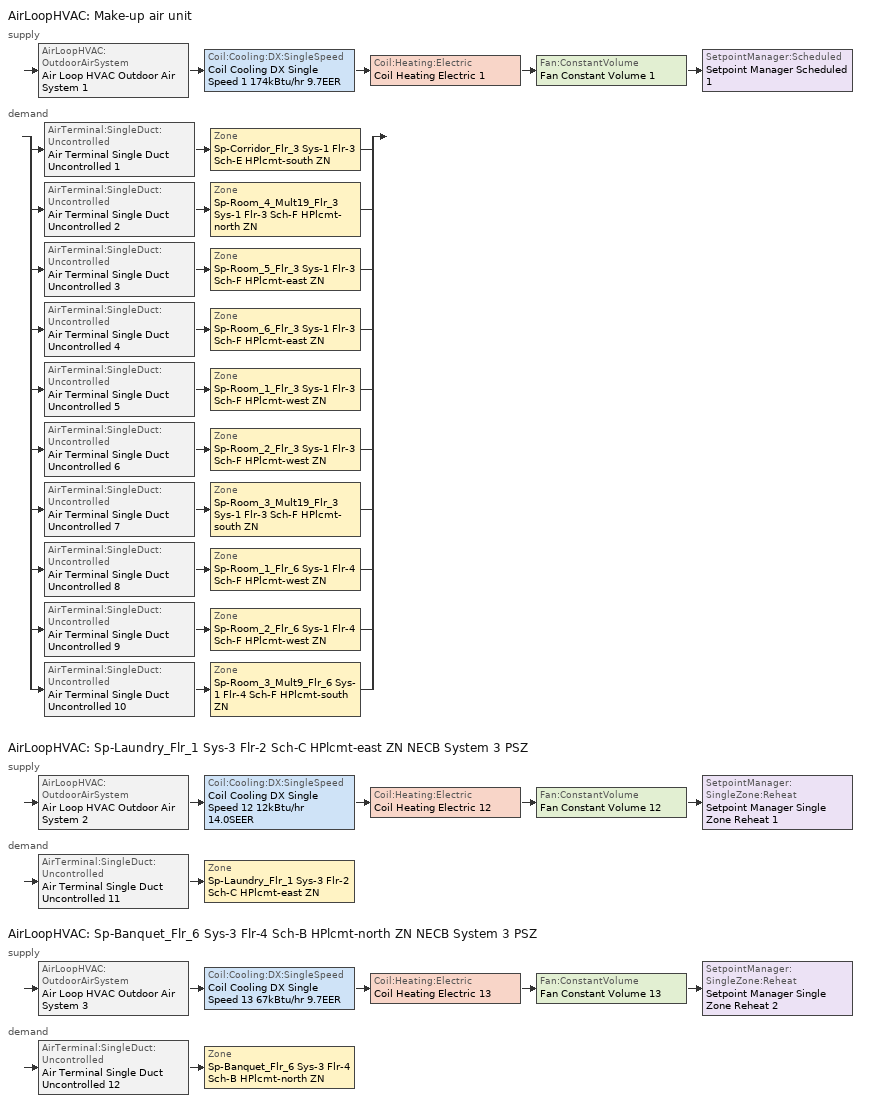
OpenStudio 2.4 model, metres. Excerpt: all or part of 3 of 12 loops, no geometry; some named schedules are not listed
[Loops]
AirLoopHVAC 'Make-up air unit'
 supply: AirLoopHVAC:OutdoorAirSystem 'Air Loop HVAC Outdoor Air System 1' > Coil:Cooling:DX:SingleSpeed 'Coil Cooling DX Single Speed 1 174kBtu/hr 9.7EER' > Coil:Heating:Electric 'Coil Heating Electric 1' > Fan:ConstantVolume 'Fan Constant Volume 1' > SetpointManager:Scheduled 'Setpoint Manager Scheduled 1'
 demand: split
  | AirTerminal:SingleDuct:Uncontrolled 'Air Terminal Single Duct Uncontrolled 1' > Zone 'Sp-Corridor_Flr_3 Sys-1 Flr-3 Sch-E HPlcmt-south ZN'
  | AirTerminal:SingleDuct:Uncontrolled 'Air Terminal Single Duct Uncontrolled 2' > Zone 'Sp-Room_4_Mult19_Flr_3 Sys-1 Flr-3 Sch-F HPlcmt-north ZN'
  | AirTerminal:SingleDuct:Uncontrolled 'Air Terminal Single Duct Uncontrolled 3' > Zone 'Sp-Room_5_Flr_3 Sys-1 Flr-3 Sch-F HPlcmt-east ZN'
  | AirTerminal:SingleDuct:Uncontrolled 'Air Terminal Single Duct Uncontrolled 4' > Zone 'Sp-Room_6_Flr_3 Sys-1 Flr-3 Sch-F HPlcmt-east ZN'
  | AirTerminal:SingleDuct:Uncontrolled 'Air Terminal Single Duct Uncontrolled 5' > Zone 'Sp-Room_1_Flr_3 Sys-1 Flr-3 Sch-F HPlcmt-west ZN'
  | AirTerminal:SingleDuct:Uncontrolled 'Air Terminal Single Duct Uncontrolled 6' > Zone 'Sp-Room_2_Flr_3 Sys-1 Flr-3 Sch-F HPlcmt-west ZN'
  | AirTerminal:SingleDuct:Uncontrolled 'Air Terminal Single Duct Uncontrolled 7' > Zone 'Sp-Room_3_Mult19_Flr_3 Sys-1 Flr-3 Sch-F HPlcmt-south ZN'
  | AirTerminal:SingleDuct:Uncontrolled 'Air Terminal Single Duct Uncontrolled 8' > Zone 'Sp-Room_1_Flr_6 Sys-1 Flr-4 Sch-F HPlcmt-west ZN'
  | AirTerminal:SingleDuct:Uncontrolled 'Air Terminal Single Duct Uncontrolled 9' > Zone 'Sp-Room_2_Flr_6 Sys-1 Flr-4 Sch-F HPlcmt-west ZN'
  | AirTerminal:SingleDuct:Uncontrolled 'Air Terminal Single Duct Uncontrolled 10' > Zone 'Sp-Room_3_Mult9_Flr_6 Sys-1 Flr-4 Sch-F HPlcmt-south ZN'
AirLoopHVAC 'Sp-Laundry_Flr_1 Sys-3 Flr-2 Sch-C HPlcmt-east ZN NECB System 3 PSZ'
 supply: AirLoopHVAC:OutdoorAirSystem 'Air Loop HVAC Outdoor Air System 2' > Coil:Cooling:DX:SingleSpeed 'Coil Cooling DX Single Speed 12 12kBtu/hr 14.0SEER' > Coil:Heating:Electric 'Coil Heating Electric 12' > Fan:ConstantVolume 'Fan Constant Volume 12' > SetpointManager:SingleZone:Reheat 'Setpoint Manager Single Zone Reheat 1'
 demand: AirTerminal:SingleDuct:Uncontrolled 'Air Terminal Single Duct Uncontrolled 11' > Zone 'Sp-Laundry_Flr_1 Sys-3 Flr-2 Sch-C HPlcmt-east ZN'
AirLoopHVAC 'Sp-Banquet_Flr_6 Sys-3 Flr-4 Sch-B HPlcmt-north ZN NECB System 3 PSZ'
 supply: AirLoopHVAC:OutdoorAirSystem 'Air Loop HVAC Outdoor Air System 3' > Coil:Cooling:DX:SingleSpeed 'Coil Cooling DX Single Speed 13 67kBtu/hr 9.7EER' > Coil:Heating:Electric 'Coil Heating Electric 13' > Fan:ConstantVolume 'Fan Constant Volume 13' > SetpointManager:SingleZone:Reheat 'Setpoint Manager Single Zone Reheat 2'
 demand: AirTerminal:SingleDuct:Uncontrolled 'Air Terminal Single Duct Uncontrolled 12' > Zone 'Sp-Banquet_Flr_6 Sys-3 Flr-4 Sch-B HPlcmt-north ZN'
[Sizing:Zone] Zone Cooling Design Supply Air Temperature Input Method=SupplyAirTemperature; Zone Cooling Design Supply Air Temperature {C}=13; Zone Cooling Design Supply Air Temperature Difference {deltaC}=11.11; Zone Heating Design Supply Air Temperature Input Method=SupplyAirTemperature; Zone Heating Design Supply Air Temperature {C}=43; Zone Heating Design Supply Air Temperature Difference {deltaC}=11.11; Zone Cooling Design Supply Air Humidity Ratio {kg-H2O/kg-air}=0.0085; Zone Heating Design Supply Air Humidity Ratio {kg-H2O/kg-air}=0.008; Zone Heating Sizing Factor=1.3; Zone Cooling Sizing Factor=1.1; Cooling Design Air Flow Method=DesignDay; Heating Design Air Flow Method=DesignDay; Account for Dedicated Outdoor Air System=No; Dedicated Outdoor Air System Control Strategy=NeutralSupplyAir; Dedicated Outdoor Air Low Setpoint Temperature for Design {C}=autosize; Dedicated Outdoor Air High Setpoint Temperature for Design {C}=autosize
Sp-Corridor_Flr_3 Sys-1 Flr-3 Sch-E HPlcmt-south ZN; Sp-Room_4_Mult19_Flr_3 Sys-1 Flr-3 Sch-F HPlcmt-north ZN; Sp-Room_5_Flr_3 Sys-1 Flr-3 Sch-F HPlcmt-east ZN; Sp-Room_6_Flr_3 Sys-1 Flr-3 Sch-F HPlcmt-east ZN; Sp-Room_1_Flr_3 Sys-1 Flr-3 Sch-F HPlcmt-west ZN; Sp-Room_2_Flr_3 Sys-1 Flr-3 Sch-F HPlcmt-west ZN; Sp-Room_3_Mult19_Flr_3 Sys-1 Flr-3 Sch-F HPlcmt-south ZN; Sp-Room_1_Flr_6 Sys-1 Flr-4 Sch-F HPlcmt-west ZN; Sp-Room_2_Flr_6 Sys-1 Flr-4 Sch-F HPlcmt-west ZN; Sp-Room_3_Mult9_Flr_6 Sys-1 Flr-4 Sch-F HPlcmt-south ZN; Sp-Laundry_Flr_1 Sys-3 Flr-2 Sch-C HPlcmt-east ZN; Sp-Banquet_Flr_6 Sys-3 Flr-4 Sch-B HPlcmt-north ZN
[Zone equipment]
Sp-Corridor_Flr_3 Sys-1 Flr-3 Sch-E HPlcmt-south ZN: Sp-Corridor_Flr_3 Sys-1 Flr-3 Sch-E HPlcmt-south ZN PTAC, Zone HVAC Baseboard Convective Electric 1, Air Terminal Single Duct Uncontrolled 1
Sp-Room_4_Mult19_Flr_3 Sys-1 Flr-3 Sch-F HPlcmt-north ZN: Sp-Room_4_Mult19_Flr_3 Sys-1 Flr-3 Sch-F HPlcmt-north ZN PTAC, Zone HVAC Baseboard Convective Electric 2, Air Terminal Single Duct Uncontrolled 2
Sp-Room_5_Flr_3 Sys-1 Flr-3 Sch-F HPlcmt-east ZN: Sp-Room_5_Flr_3 Sys-1 Flr-3 Sch-F HPlcmt-east ZN PTAC, Zone HVAC Baseboard Convective Electric 3, Air Terminal Single Duct Uncontrolled 3
Sp-Room_6_Flr_3 Sys-1 Flr-3 Sch-F HPlcmt-east ZN: Sp-Room_6_Flr_3 Sys-1 Flr-3 Sch-F HPlcmt-east ZN PTAC, Zone HVAC Baseboard Convective Electric 4, Air Terminal Single Duct Uncontrolled 4
Sp-Room_1_Flr_3 Sys-1 Flr-3 Sch-F HPlcmt-west ZN: Sp-Room_1_Flr_3 Sys-1 Flr-3 Sch-F HPlcmt-west ZN PTAC, Zone HVAC Baseboard Convective Electric 5, Air Terminal Single Duct Uncontrolled 5
Sp-Room_2_Flr_3 Sys-1 Flr-3 Sch-F HPlcmt-west ZN: Sp-Room_2_Flr_3 Sys-1 Flr-3 Sch-F HPlcmt-west ZN PTAC, Zone HVAC Baseboard Convective Electric 6, Air Terminal Single Duct Uncontrolled 6
Sp-Room_3_Mult19_Flr_3 Sys-1 Flr-3 Sch-F HPlcmt-south ZN: Sp-Room_3_Mult19_Flr_3 Sys-1 Flr-3 Sch-F HPlcmt-south ZN PTAC, Zone HVAC Baseboard Convective Electric 7, Air Terminal Single Duct Uncontrolled 7
Sp-Room_1_Flr_6 Sys-1 Flr-4 Sch-F HPlcmt-west ZN: Sp-Room_1_Flr_6 Sys-1 Flr-4 Sch-F HPlcmt-west ZN PTAC, Zone HVAC Baseboard Convective Electric 8, Air Terminal Single Duct Uncontrolled 8
Sp-Room_2_Flr_6 Sys-1 Flr-4 Sch-F HPlcmt-west ZN: Sp-Room_2_Flr_6 Sys-1 Flr-4 Sch-F HPlcmt-west ZN PTAC, Zone HVAC Baseboard Convective Electric 9, Air Terminal Single Duct Uncontrolled 9
Sp-Room_3_Mult9_Flr_6 Sys-1 Flr-4 Sch-F HPlcmt-south ZN: Sp-Room_3_Mult9_Flr_6 Sys-1 Flr-4 Sch-F HPlcmt-south ZN PTAC, Zone HVAC Baseboard Convective Electric 10, Air Terminal Single Duct Uncontrolled 10
Sp-Laundry_Flr_1 Sys-3 Flr-2 Sch-C HPlcmt-east ZN: Air Terminal Single Duct Uncontrolled 11, Zone HVAC Baseboard Convective Electric 11
Sp-Banquet_Flr_6 Sys-3 Flr-4 Sch-B HPlcmt-north ZN: Air Terminal Single Duct Uncontrolled 12, Zone HVAC Baseboard Convective Electric 12
[AirLoopHVAC] Design Supply Air Flow Rate {m3/s}=AutoSize
Name | Availability Schedule
Make-up air unit | Make-up air unit Occ Sch
Sp-Laundry_Flr_1 Sys-3 Flr-2 Sch-C HPlcmt-east ZN NECB System 3 PSZ | Always On Discrete
Sp-Banquet_Flr_6 Sys-3 Flr-4 Sch-B HPlcmt-north ZN NECB System 3 PSZ | Sp-Banquet_Flr_6 Sys-3 Flr-4 Sch-B HPlcmt-north ZN NECB System 3 PSZ Occ Sch
[Sizing:System] Design Outdoor Air Flow Rate {m3/s}=Autosize; Minimum System Air Flow Ratio=1; Preheat Design Temperature {C}=7; Preheat Design Humidity Ratio {kg-H2O/kg-Air}=0.008; Precool Design Temperature {C}=13; Precool Design Humidity Ratio {kg-H2O/kg-Air}=0.008; Central Cooling Design Supply Air Temperature {C}=13; Central Heating Design Supply Air Temperature {C}=43; Sizing Option=NonCoincident; Central Cooling Design Supply Air Humidity Ratio {kg-H2O/kg-Air}=0.0085; Central Heating Design Supply Air Humidity Ratio {kg-H2O/kg-Air}=0.008; Cooling Design Air Flow Method=DesignDay; Cooling Design Air Flow Rate {m3/s}=0; Heating Design Air Flow Method=DesignDay; Heating Design Air Flow Rate {m3/s}=0; System Outdoor Air Method=ZoneSum; Zone Maximum Outdoor Air Fraction=1; Cooling Supply Air Flow Rate Per Floor Area {m3/s-m2}=0.00996765; Cooling Fraction of Autosized Cooling Supply Air Flow Rate=1; Cooling Supply Air Flow Rate Per Unit Cooling Capacity {m3/s-W}=3.94755e-05; Heating Supply Air Flow Rate Per Floor Area {m3/s-m2}=0.00996765; Heating Fraction of Autosized Heating Supply Air Flow Rate=1; Heating Fraction of Autosized Cooling Supply Air Flow Rate=1; Heating Supply Air Flow Rate Per Unit Heating Capacity {m3/s-W}=3.15882e-05; Cooling Design Capacity Method=CoolingDesignCapacity; Cooling Design Capacity {W}=autosize; Cooling Design Capacity Per Floor Area {W/m2}=234.7; Fraction of Autosized Cooling Design Capacity=1; Heating Design Capacity Method=HeatingDesignCapacity; Heating Design Capacity {W}=autosize; Heating Design Capacity Per Floor Area {W/m2}=157; Fraction of Autosized Heating Design Capacity=1; Central Cooling Capacity Control Method=OnOff
Name | Type of Load to Size On | 100% Outdoor Air in Cooling | 100% Outdoor Air in Heating
Make-up air unit | VentilationRequirement | Yes | Yes
Sp-Laundry_Flr_1 Sys-3 Flr-2 Sch-C HPlcmt-east ZN NECB System 3 PSZ; Sp-Banquet_Flr_6 Sys-3 Flr-4 Sch-B HPlcmt-north ZN NECB System 3 PSZ | Sensible | No | No
[Fan:ConstantVolume] Availability Schedule=Always On Discrete; Fan Efficiency=0.39975; Pressure Rise {Pa}=640; Maximum Flow Rate {m3/s}=AutoSize; Motor Efficiency=0.615
Fan Constant Volume 1; Fan Constant Volume 2; Fan Constant Volume 3; Fan Constant Volume 4; Fan Constant Volume 5; Fan Constant Volume 6; Fan Constant Volume 7; Fan Constant Volume 8; Fan Constant Volume 9; Fan Constant Volume 10; Fan Constant Volume 11; Fan Constant Volume 12; Fan Constant Volume 13
[Coil:Heating:Electric]
Name | Availability Schedule
Coil Heating Electric 1; Coil Heating Electric 12; Coil Heating Electric 13 | Always On Discrete
Coil Heating Electric 2; Coil Heating Electric 3; Coil Heating Electric 4; Coil Heating Electric 5; Coil Heating Electric 6; Coil Heating Electric 7; Coil Heating Electric 8; Coil Heating Electric 9; Coil Heating Electric 10; Coil Heating Electric 11 | ON_OFF_ALWAYS_OFF
[Coil:Cooling:DX:SingleSpeed] Availability Schedule=Always On Discrete; Rated Total Cooling Capacity {W}=autosize; Rated Sensible Heat Ratio=autosize; Rated Air Flow Rate {m3/s}=autosize; Rated Evaporator Fan Power Per Volume Flow Rate {W/(m3/s)}=773.3; Total Cooling Capacity Function of Temperature Curve=DXCOOL-NECB2011-REF-CAPFT; Total Cooling Capacity Function of Flow Fraction Curve=DXCOOL-NECB2011-REF-CAPFFLOW; Energy Input Ratio Function of Temperature Curve=DXCOOL-NECB2011-REF-COOLEIRFT; Energy Input Ratio Function of Flow Fraction Curve=DXCOOL-NECB2011-REF-COOLEIRFFLOW; Part Load Fraction Correlation Curve=DXCOOL-NECB2011-REF-COOLPLFFPLR; Condenser Type=AirCooled; Evaporative Condenser Effectiveness=0; Evaporative Condenser Air Flow Rate {m3/s}=Autosize; Evaporative Condenser Pump Rated Power Consumption {W}=Autosize; Crankcase Heater Capacity {W}=0; Maximum Outdoor Dry-Bulb Temperature for Crankcase Heater Operation {C}=0; Basin Heater Capacity {W/K}=0; Basin Heater Setpoint Temperature {C}=10
Name | Rated COP {W/W}
Coil Cooling DX Single Speed 1 174kBtu/hr 9.7EER | 3.41064
Coil Cooling DX Single Speed 2 22kBtu/hr 9.3EER | 3.16149
Coil Cooling DX Single Speed 3 2kBtu/hr 11.0EER | 3.72247
Coil Cooling DX Single Speed 4 11kBtu/hr 10.2EER | 3.46869
Coil Cooling DX Single Speed 5 10kBtu/hr 10.3EER | 3.49377
Coil Cooling DX Single Speed 6 11kBtu/hr 10.2EER | 3.4508
Coil Cooling DX Single Speed 7 10kBtu/hr 10.3EER | 3.48207
Coil Cooling DX Single Speed 8 4kBtu/hr 11.0EER | 3.72437
Coil Cooling DX Single Speed 9 12kBtu/hr 10.0EER | 3.37251
Coil Cooling DX Single Speed 10 11kBtu/hr 10.1EER | 3.43081
Coil Cooling DX Single Speed 11 7kBtu/hr 10.9EER | 3.69692
Coil Cooling DX Single Speed 12 12kBtu/hr 14.0SEER | 3.8248
Coil Cooling DX Single Speed 13 67kBtu/hr 9.7EER | 3.32962
[Controller:OutdoorAir] Minimum Outdoor Air Flow Rate {m3/s}=0; Maximum Outdoor Air Flow Rate {m3/s}=Autosize; Economizer Control Action Type=ModulateFlow; Lockout Type=NoLockout; Minimum Limit Type=FixedMinimum; High Humidity Control=No; Heat Recovery Bypass Control Type=BypassWhenWithinEconomizerLimits
Name | Economizer Control Type | Minimum Outdoor Air Schedule | Controller Mechanical Ventilation | Economizer Maximum Limit Dry-Bulb Temperature {C} | Economizer Maximum Limit Enthalpy {J/kg} | Economizer Minimum Limit Dry-Bulb Temperature {C}
Controller Outdoor Air 1 | DifferentialEnthalpy | Make-up air unit Occ Sch | Controller Mechanical Ventilation 1
Controller Outdoor Air 2 | NoEconomizer | Always On Discrete | Controller Mechanical Ventilation 2 | 28 | 64000 | -100
Controller Outdoor Air 3 | NoEconomizer | Sp-Banquet_Flr_6 Sys-3 Flr-4 Sch-B HPlcmt-north ZN NECB System 3 PSZ Occ Sch | Controller Mechanical Ventilation 3 | 28 | 64000 | -100
[Controller:MechanicalVentilation] Availability Schedule=Always On Discrete; System Outdoor Air Method=ZoneSum
Controller Mechanical Ventilation 1; Controller Mechanical Ventilation 2; Controller Mechanical Ventilation 3
[AirLoopHVAC:OutdoorAirSystem]
Name | Controller
Air Loop HVAC Outdoor Air System 1 | Controller Outdoor Air 1
Air Loop HVAC Outdoor Air System 2 | Controller Outdoor Air 2
Air Loop HVAC Outdoor Air System 3 | Controller Outdoor Air 3
[SetpointManager:Scheduled]
Setpoint Manager Scheduled 1: Control Variable=Temperature; Schedule=Makeup-Air Unit Supply Air Temp
[ZoneHVAC:PackagedTerminalAirConditioner] Availability Schedule=Always On Discrete; Supply Air Flow Rate During Cooling Operation {m3/s}=Autosize; Supply Air Flow Rate During Heating Operation {m3/s}=Autosize; Supply Air Flow Rate When No Cooling or Heating is Needed {m3/s}=Autosize; Outdoor Air Flow Rate During Cooling Operation {m3/s}=Autosize; Outdoor Air Flow Rate During Heating Operation {m3/s}=Autosize; Outdoor Air Flow Rate When No Cooling or Heating is Needed {m3/s}=Autosize; Fan Placement=DrawThrough
Name | Supply Air Fan | Heating Coil | Cooling Coil
Sp-Corridor_Flr_3 Sys-1 Flr-3 Sch-E HPlcmt-south ZN PTAC | Fan Constant Volume 2 | Coil Heating Electric 2 | Coil Cooling DX Single Speed 2 22kBtu/hr 9.3EER
Sp-Room_4_Mult19_Flr_3 Sys-1 Flr-3 Sch-F HPlcmt-north ZN PTAC | Fan Constant Volume 3 | Coil Heating Electric 3 | Coil Cooling DX Single Speed 3 2kBtu/hr 11.0EER
Sp-Room_5_Flr_3 Sys-1 Flr-3 Sch-F HPlcmt-east ZN PTAC | Fan Constant Volume 4 | Coil Heating Electric 4 | Coil Cooling DX Single Speed 4 11kBtu/hr 10.2EER
Sp-Room_6_Flr_3 Sys-1 Flr-3 Sch-F HPlcmt-east ZN PTAC | Fan Constant Volume 5 | Coil Heating Electric 5 | Coil Cooling DX Single Speed 5 10kBtu/hr 10.3EER
Sp-Room_1_Flr_3 Sys-1 Flr-3 Sch-F HPlcmt-west ZN PTAC | Fan Constant Volume 6 | Coil Heating Electric 6 | Coil Cooling DX Single Speed 6 11kBtu/hr 10.2EER
Sp-Room_2_Flr_3 Sys-1 Flr-3 Sch-F HPlcmt-west ZN PTAC | Fan Constant Volume 7 | Coil Heating Electric 7 | Coil Cooling DX Single Speed 7 10kBtu/hr 10.3EER
Sp-Room_3_Mult19_Flr_3 Sys-1 Flr-3 Sch-F HPlcmt-south ZN PTAC | Fan Constant Volume 8 | Coil Heating Electric 8 | Coil Cooling DX Single Speed 8 4kBtu/hr 11.0EER
Sp-Room_1_Flr_6 Sys-1 Flr-4 Sch-F HPlcmt-west ZN PTAC | Fan Constant Volume 9 | Coil Heating Electric 9 | Coil Cooling DX Single Speed 9 12kBtu/hr 10.0EER
Sp-Room_2_Flr_6 Sys-1 Flr-4 Sch-F HPlcmt-west ZN PTAC | Fan Constant Volume 10 | Coil Heating Electric 10 | Coil Cooling DX Single Speed 10 11kBtu/hr 10.1EER
Sp-Room_3_Mult9_Flr_6 Sys-1 Flr-4 Sch-F HPlcmt-south ZN PTAC | Fan Constant Volume 11 | Coil Heating Electric 11 | Coil Cooling DX Single Speed 11 7kBtu/hr 10.9EER
[ZoneHVAC:Baseboard:Convective:Electric] Availability Schedule=Always On Discrete; Nominal Capacity {W}=autosize; Efficiency=1
Zone HVAC Baseboard Convective Electric 1; Zone HVAC Baseboard Convective Electric 2; Zone HVAC Baseboard Convective Electric 3; Zone HVAC Baseboard Convective Electric 4; Zone HVAC Baseboard Convective Electric 5; Zone HVAC Baseboard Convective Electric 6; Zone HVAC Baseboard Convective Electric 7; Zone HVAC Baseboard Convective Electric 8; Zone HVAC Baseboard Convective Electric 9; Zone HVAC Baseboard Convective Electric 10; Zone HVAC Baseboard Convective Electric 11; Zone HVAC Baseboard Convective Electric 12
[AirTerminal:SingleDuct:Uncontrolled] Availability Schedule=Always On Discrete; Maximum Air Flow Rate {m3/s}=AutoSize
Air Terminal Single Duct Uncontrolled 1; Air Terminal Single Duct Uncontrolled 2; Air Terminal Single Duct Uncontrolled 3; Air Terminal Single Duct Uncontrolled 4; Air Terminal Single Duct Uncontrolled 5; Air Terminal Single Duct Uncontrolled 6; Air Terminal Single Duct Uncontrolled 7; Air Terminal Single Duct Uncontrolled 8; Air Terminal Single Duct Uncontrolled 9; Air Terminal Single Duct Uncontrolled 10; Air Terminal Single Duct Uncontrolled 11; Air Terminal Single Duct Uncontrolled 12
[SetpointManager:SingleZone:Reheat] Minimum Supply Air Temperature {C}=13; Maximum Supply Air Temperature {C}=43
Name | Control Zone
Setpoint Manager Single Zone Reheat 1 | Sp-Laundry_Flr_1 Sys-3 Flr-2 Sch-C HPlcmt-east ZN
Setpoint Manager Single Zone Reheat 2 | Sp-Banquet_Flr_6 Sys-3 Flr-4 Sch-B HPlcmt-north ZN
[Schedule:Ruleset]
Name | Default Day Schedule | Summer Design Day Schedule | Winter Design Day Schedule
ON_OFF_ALWAYS_OFF | Schedule Day 3
Makeup-Air Unit Supply Air Temp | Makeup Air Unit Supply Air Temp Default
Make-up air unit Occ Sch | Make-up air unit Occ Sch Default | Make-up air unit Occ Sch Summer Design Day | Make-up air unit Occ Sch Winter Design Day
Sp-Banquet_Flr_6 Sys-3 Flr-4 Sch-B HPlcmt-north ZN NECB System 3 PSZ Occ Sch | Sp-Banquet_Flr_6 Sys-3 Flr-4 Sch-B HPlcmt-north ZN NECB System 3 PSZ Occ Sch Default | Sp-Banquet_Flr_6 Sys-3 Flr-4 Sch-B HPlcmt-north ZN NECB System 3 PSZ Occ Sch Summer Design Day | Sp-Banquet_Flr_6 Sys-3 Flr-4 Sch-B HPlcmt-north ZN NECB System 3 PSZ Occ Sch Winter Design Day
[Schedule:Day]
Make-up air unit Occ Sch Default; Make-up air unit Occ Sch Winter Design Day; Make-up air unit Occ Sch Summer Design Day; Sp-Banquet_Flr_6 Sys-3 Flr-4 Sch-B HPlcmt-north ZN NECB System 3 PSZ Occ Sch Default; Sp-Banquet_Flr_6 Sys-3 Flr-4 Sch-B HPlcmt-north ZN NECB System 3 PSZ Occ Sch Winter Design Day; Sp-Banquet_Flr_6 Sys-3 Flr-4 Sch-B HPlcmt-north ZN NECB System 3 PSZ Occ Sch Summer Design Day: 24, 0, 1
[Schedule:Rule] Date Specification Type=DateRange; Start Month=1; Start Day=1; End Month=12
Name | Schedule Ruleset | Rule Order | Day Schedule | Apply Monday | End Day | Apply Tuesday | Apply Wednesday | Apply Thursday | Apply Friday | Apply Saturday | Apply Sunday
Make-up air unit Occ Sch Monday Rule | Make-up air unit Occ Sch | 6 | Make-up air unit Occ Sch Monday | Yes | 25
Make-up air unit Occ Sch Tuesday Rule | Make-up air unit Occ Sch | 5 | Make-up air unit Occ Sch Tuesday |  | 26 | Yes
Make-up air unit Occ Sch Wednesday Rule | Make-up air unit Occ Sch | 4 | Make-up air unit Occ Sch Wednesday |  | 27 |  | Yes
Make-up air unit Occ Sch Thursday Rule | Make-up air unit Occ Sch | 3 | Make-up air unit Occ Sch Thursday |  | 28 |  |  | Yes
Make-up air unit Occ Sch Friday Rule | Make-up air unit Occ Sch | 2 | Make-up air unit Occ Sch Friday |  | 29 |  |  |  | Yes
Make-up air unit Occ Sch Saturday Rule | Make-up air unit Occ Sch | 1 | Make-up air unit Occ Sch Saturday |  | 30 |  |  |  |  | Yes
Make-up air unit Occ Sch Sunday Rule | Make-up air unit Occ Sch | 0 | Make-up air unit Occ Sch Sunday |  | 31 |  |  |  |  |  | Yes
Sp-Banquet_Flr_6 Sys-3 Flr-4 Sch-B HPlcmt-north ZN NECB System 3 PSZ Occ Sch Monday Rule | Sp-Banquet_Flr_6 Sys-3 Flr-4 Sch-B HPlcmt-north ZN NECB System 3 PSZ Occ Sch | 6 | Sp-Banquet_Flr_6 Sys-3 Flr-4 Sch-B HPlcmt-north ZN NECB System 3 PSZ Occ Sch Monday | Yes | 25
Sp-Banquet_Flr_6 Sys-3 Flr-4 Sch-B HPlcmt-north ZN NECB System 3 PSZ Occ Sch Tuesday Rule | Sp-Banquet_Flr_6 Sys-3 Flr-4 Sch-B HPlcmt-north ZN NECB System 3 PSZ Occ Sch | 5 | Sp-Banquet_Flr_6 Sys-3 Flr-4 Sch-B HPlcmt-north ZN NECB System 3 PSZ Occ Sch Tuesday |  | 26 | Yes
Sp-Banquet_Flr_6 Sys-3 Flr-4 Sch-B HPlcmt-north ZN NECB System 3 PSZ Occ Sch Wednesday Rule | Sp-Banquet_Flr_6 Sys-3 Flr-4 Sch-B HPlcmt-north ZN NECB System 3 PSZ Occ Sch | 4 | Sp-Banquet_Flr_6 Sys-3 Flr-4 Sch-B HPlcmt-north ZN NECB System 3 PSZ Occ Sch Wednesday |  | 27 |  | Yes
Sp-Banquet_Flr_6 Sys-3 Flr-4 Sch-B HPlcmt-north ZN NECB System 3 PSZ Occ Sch Thursday Rule | Sp-Banquet_Flr_6 Sys-3 Flr-4 Sch-B HPlcmt-north ZN NECB System 3 PSZ Occ Sch | 3 | Sp-Banquet_Flr_6 Sys-3 Flr-4 Sch-B HPlcmt-north ZN NECB System 3 PSZ Occ Sch Thursday |  | 28 |  |  | Yes
Sp-Banquet_Flr_6 Sys-3 Flr-4 Sch-B HPlcmt-north ZN NECB System 3 PSZ Occ Sch Friday Rule | Sp-Banquet_Flr_6 Sys-3 Flr-4 Sch-B HPlcmt-north ZN NECB System 3 PSZ Occ Sch | 2 | Sp-Banquet_Flr_6 Sys-3 Flr-4 Sch-B HPlcmt-north ZN NECB System 3 PSZ Occ Sch Friday |  | 29 |  |  |  | Yes
Sp-Banquet_Flr_6 Sys-3 Flr-4 Sch-B HPlcmt-north ZN NECB System 3 PSZ Occ Sch Saturday Rule | Sp-Banquet_Flr_6 Sys-3 Flr-4 Sch-B HPlcmt-north ZN NECB System 3 PSZ Occ Sch | 1 | Sp-Banquet_Flr_6 Sys-3 Flr-4 Sch-B HPlcmt-north ZN NECB System 3 PSZ Occ Sch Saturday |  | 30 |  |  |  |  | Yes
Sp-Banquet_Flr_6 Sys-3 Flr-4 Sch-B HPlcmt-north ZN NECB System 3 PSZ Occ Sch Sunday Rule | Sp-Banquet_Flr_6 Sys-3 Flr-4 Sch-B HPlcmt-north ZN NECB System 3 PSZ Occ Sch | 0 | Sp-Banquet_Flr_6 Sys-3 Flr-4 Sch-B HPlcmt-north ZN NECB System 3 PSZ Occ Sch Sunday |  | 31 |  |  |  |  |  | Yes
[Schedule:Constant]
Always On Discrete: Value=1
[Curve:Biquadratic] Minimum Value of x=13; Maximum Value of x=24; Minimum Value of y=24; Maximum Value of y=46
Name | Coefficient1 Constant | Coefficient2 x | Coefficient3 x**2 | Coefficient4 y | Coefficient5 y**2 | Coefficient6 x*y
DXCOOL-NECB2011-REF-CAPFT | 0.867905 | 0.0142459 | 0.00055436 | -0.0075575 | 3.3e-05 | -0.0001918
DXCOOL-NECB2011-REF-COOLEIRFT | 0.116936 | 0.0284933 | -0.0004112 | 0.0214108 | 0.00016103 | -0.0006791
[Curve:Quadratic] Coefficient1 Constant=1; Coefficient2 x=0; Coefficient3 x**2=0; Minimum Value of x=0; Maximum Value of x=1
DXCOOL-NECB2011-REF-CAPFFLOW; DXCOOL-NECB2011-REF-COOLEIRFFLOW
[Curve:Cubic]
DXCOOL-NECB2011-REF-COOLPLFFPLR: Coefficient1 Constant=0.0277; Coefficient2 x=4.9151; Coefficient3 x**2=-8.184; Coefficient4 x**3=4.2702; Minimum Value of x=0.7; Maximum Value of x=1
